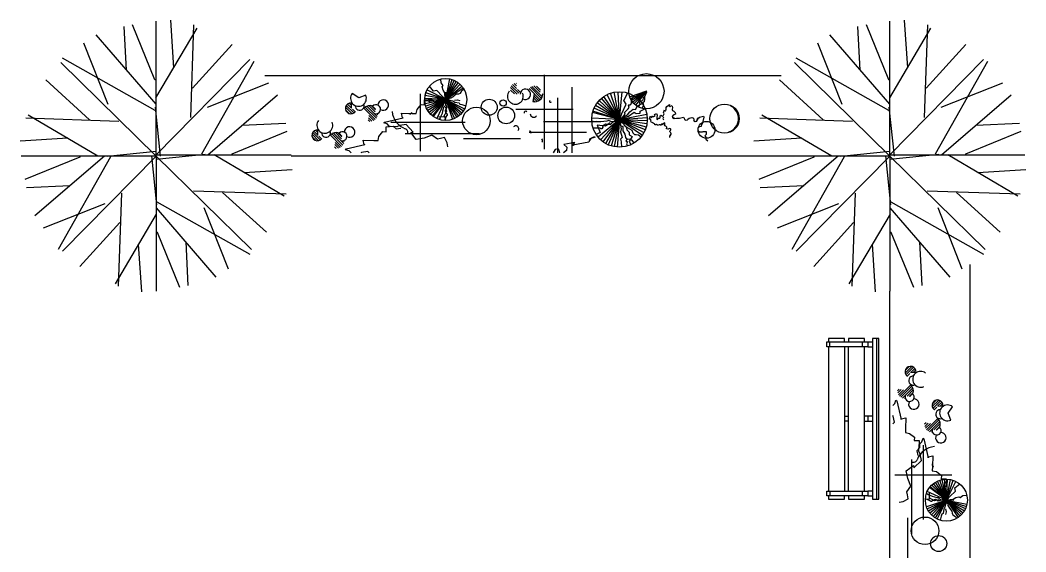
# Model space of a CAD drawing. Header units: millimetres. Extents: x 387 to 811, y 539 to 827.
# Drawn here: x 508.11 to 520.64, y 764.22 to 770.85 of the extents above; entities that cross this region are included whole.
import ezdxf

# ---------------------------------------------------------------- set-up
doc = ezdxf.new("R2010")
doc.units = ezdxf.units.MM
for name, color, linetype in [('LINHA FINA', 8, 'Continuous'), ('MOBILIARIO', 3, 'Continuous'), ('vegetação', 112, 'Continuous')]:
    doc.layers.add(name, color=color, linetype=linetype)

# ---------------------------------------------------------------- blocks, each defined once
blk = doc.blocks.new('T2', base_point=(179.76, 122.92))
for p, q in [((179.76, 122.92), (179.76, 182.32)), ((187.6, 161.67), (186.23, 182.74)), ((166.66, 160.66), (165.76, 179.9)), ((179.27, 156.4), (169.42, 180.59)), ((179.68, 148.48), (197.76, 179.21)), ((158.72, 145.53), (148.04, 172.54)), ((179.77, 145.68), (153.43, 176.25)), ((137.87, 164.08), (179.76, 122.92)), ((179.38, 143.01), (138.6, 166.06)), ((150.5, 138.92), (131.2, 156.4)), ((179.76, 156.27), (179.27, 156.4)), ((181.73, 122.9), (179.52, 144.47)), ((163.39, 138.18), (122.51, 139.57))]:
    blk.add_line(p, q)
blk = doc.blocks.new('AHUA1PL2')
for p, q in [((-0.014, 0.948), (-0.293, 1.634)), ((0, 0), (0, 1.683)), ((0.222, 1.098), (0.183, 1.695)), ((0, 0.645), (-0.746, 1.511)), ((-0.371, 1.069), (-0.397, 1.614)), ((-0.002, 0.724), (0.51, 1.595)), ((-0.596, 0.641), (-0.899, 1.406)), ((-1.187, 1.166), (0, 0)), ((-0.011, 0.569), (-1.166, 1.222)), ((-0.829, 0.453), (-1.376, 0.948)), ((0, 0.945), (-0.014, 0.948)), ((0.056, -0.001), (-0.007, 0.61)), ((-0.464, 0.432), (-1.622, 0.472))]:
    blk.add_line(p, q)
at = {"xscale": 0.02833333322, "yscale": 0.02833333322, "zscale": 0.02833333322}
for p, rotation in [((0, 0.015), 269.9999999999999), ((0, 0), 89.99999999999999), ((0, 0), 180)]:
    blk.add_blockref('T2', p, dxfattribs=dict(at, rotation=rotation))
blk = doc.blocks.new('*X49')
at = {"color": 0}
for p, q in [((50.046, 9.5), (50.248, 9.702)), ((50.07, 9.479), (50.269, 9.678)), ((50.099, 9.463), (50.285, 9.649)), ((50.121, 9.71), (50.15, 9.739)), ((50.127, 9.671), (50.19, 9.734)), ((50.133, 9.632), (50.222, 9.721)), ((50.28, 9.599), (50.294, 9.613)), ((49.714, 9.482), (49.831, 9.6)), ((49.715, 9.528), (49.785, 9.599)), ((49.727, 9.45), (49.863, 9.586)), ((49.748, 9.426), (49.819, 9.498)), ((49.776, 9.41), (49.82, 9.454)), ((49.838, 9.516), (49.887, 9.565)), ((50.135, 9.454), (50.248, 9.567)), ((50.182, 9.456), (50.254, 9.528)), ((49.816, 9.404), (49.821, 9.41))]:
    blk.add_line(p, q, dxfattribs=at)
blk = doc.blocks.new('banco de praça')
at = {"layer": 'MOBILIARIO'}
for p, q in [((1036.547, 73.737), (1036.547, 73.817)), ((1036.547, 73.817), (1038.547, 73.817)), ((1038.547, 73.817), (1038.547, 73.737)), ((1038.547, 73.787), (1036.547, 73.787)), ((1038.547, 73.737), (1036.547, 73.737)), ((1036.587, 73.677), (1036.587, 73.734)), ((1036.647, 73.734), (1036.647, 73.677)), ((1037.52, 73.639), (1037.52, 73.734)), ((1037.58, 73.734), (1037.58, 73.637)), ((1038.447, 73.677), (1038.447, 73.734)), ((1038.507, 73.677), (1038.507, 73.734)), ((1036.547, 73.437), (1036.547, 73.637)), ((1036.547, 73.637), (1036.585, 73.637)), ((1036.647, 73.677), (1036.587, 73.677)), ((1036.587, 73.674), (1036.587, 73.167)), ((1036.647, 73.607), (1036.587, 73.607)), ((1036.647, 73.167), (1036.647, 73.674)), ((1036.65, 73.637), (1038.447, 73.637)), ((1037.58, 73.677), (1037.52, 73.677)), ((1038.507, 73.677), (1038.447, 73.677)), ((1038.447, 73.674), (1038.447, 73.167)), ((1038.507, 73.607), (1038.447, 73.607)), ((1038.507, 73.167), (1038.507, 73.674)), ((1038.51, 73.637), (1038.547, 73.637)), ((1038.547, 73.637), (1038.547, 73.437)), ((1036.585, 73.437), (1036.547, 73.437)), ((1036.65, 73.437), (1038.447, 73.437)), ((1037.52, 73.434), (1037.52, 73.389)), ((1037.58, 73.387), (1037.58, 73.437)), ((1038.547, 73.437), (1038.51, 73.437)), ((1036.547, 73.187), (1036.547, 73.387)), ((1036.547, 73.387), (1036.585, 73.387)), ((1038.447, 73.387), (1036.65, 73.387)), ((1038.51, 73.387), (1038.547, 73.387)), ((1038.547, 73.387), (1038.547, 73.187)), ((1036.585, 73.187), (1036.547, 73.187)), ((1036.647, 73.207), (1036.587, 73.207)), ((1038.445, 73.187), (1036.65, 73.187)), ((1038.447, 73.207), (1038.507, 73.207)), ((1038.547, 73.187), (1038.51, 73.187)), ((1036.587, 73.167), (1036.647, 73.167)), ((1038.447, 73.167), (1038.507, 73.167))]:
    blk.add_line(p, q, dxfattribs=at)

msp = doc.modelspace()

# ---------------------------------------------------------------- linework, layer by layer
at = {"layer": 'LINHA FINA'}
for p, q in [((517.593, 770.16, 54), (511.158, 770.16, 54)), ((517.264, 769.16, 54), (511.487, 769.16, 54)), ((519.947, 754.753, 54), (519.947, 767.807, 54)), ((518.947, 755.083, 54), (518.947, 767.477, 54))]:
    msp.add_line(p, q, dxfattribs=at)
at = {"layer": 'vegetação'}
for p, q in [((514.644, 769.246, -17.14), (514.644, 770.171, -17.14)), ((513.413, 769.864, -17.14), (513.463, 770.121, -17.14)), ((513.413, 769.864, -17.14), (513.492, 770.113, -17.14)), ((513.413, 769.864, -17.14), (513.519, 770.103, -17.14)), ((513.413, 769.864, -17.14), (513.545, 770.089, -17.14)), ((513.413, 769.864, -17.14), (513.57, 770.073, -17.14)), ((513.413, 769.864, -17.14), (513.592, 770.054, -17.14)), ((512.33, 769.887, -17.14), (512.249, 769.941, -17.14)), ((512.417, 769.918, -17.14), (512.33, 769.887, -17.14)), ((513.1, 769.221, -17.14), (513.1, 769.934, -17.14)), ((513.413, 769.864, -17.14), (513.165, 769.95, -17.14)), ((513.413, 769.864, -17.14), (513.18, 769.984, -17.14)), ((513.411, 769.867, -17.14), (513.414, 769.956, -17.14)), ((513.413, 769.864, -17.14), (513.612, 770.033, -17.14)), ((513.413, 769.864, -17.14), (513.63, 770.009, -17.14)), ((514.515, 769.936, -17.14), (514.5, 769.84, -17.14)), ((514.988, 769.199, -17.14), (514.988, 770.017, -17.14)), ((515.578, 769.616, -17.14), (515.423, 769.926, -17.14)), ((515.578, 769.616, -17.14), (515.467, 769.944, -17.14)), ((515.578, 769.616, -17.14), (515.514, 769.956, -17.14)), ((515.578, 769.616, -17.14), (515.562, 769.962, -17.14)), ((515.578, 769.616, -17.14), (515.61, 769.961, -17.14)), ((515.914, 769.968, -17.14), (515.71, 769.897, -17.14)), ((515.914, 769.968, -17.14), (515.717, 769.872, -17.14)), ((515.914, 769.968, -17.14), (515.729, 769.851, -17.14)), ((515.914, 769.968, -17.14), (515.743, 769.831, -17.14)), ((515.914, 769.968, -17.14), (515.759, 769.812, -17.14)), ((515.914, 769.968, -17.14), (515.778, 769.796, -17.14)), ((512.239, 769.755, -17.14), (512.24, 769.822, -17.14)), ((513.413, 769.864, -17.14), (513.151, 769.879, -17.14)), ((513.413, 769.864, -17.14), (513.152, 769.842, -17.14)), ((513.413, 769.864, -17.14), (513.156, 769.915, -17.14)), ((513.413, 769.864, -17.14), (513.157, 769.81, -17.14)), ((513.413, 769.864, -17.14), (513.164, 769.781, -17.14)), ((513.413, 769.864, -17.14), (513.175, 769.754, -17.14)), ((513.413, 769.864, -17.14), (513.189, 769.728, -17.14)), ((513.413, 769.864, -17.14), (513.205, 769.704, -17.14)), ((513.413, 769.864, -17.14), (513.225, 769.682, -17.14)), ((513.413, 769.864, -17.14), (513.246, 769.662, -17.14)), ((513.413, 769.864, -17.14), (513.258, 769.653, -17.14)), ((513.413, 769.853, -17.14), (513.428, 769.869, -17.14)), ((513.413, 769.864, -17.14), (513.574, 769.658, -17.14)), ((513.413, 769.864, -17.14), (513.596, 769.677, -17.14)), ((513.413, 769.864, -17.14), (513.647, 769.748, -17.14)), ((513.413, 769.864, -17.14), (513.633, 769.723, -17.14)), ((513.413, 769.864, -17.14), (513.616, 769.699, -17.14)), ((513.413, 769.864, -17.14), (513.55, 769.641, -17.14)), ((513.413, 769.864, -17.14), (513.524, 769.627, -17.14)), ((513.413, 769.864, -17.14), (513.497, 769.616, -17.14)), ((513.428, 769.869, -17.14), (513.465, 769.855, -17.14)), ((513.523, 769.855, -17.14), (513.56, 769.861, -17.14)), ((513.56, 769.861, -17.14), (513.591, 769.853, -17.14)), ((514.81, 769.199, -17.14), (514.81, 769.887, -17.14)), ((515.578, 769.616, -17.14), (515.301, 769.824, -17.14)), ((515.578, 769.616, -17.14), (515.326, 769.854, -17.14)), ((515.578, 769.616, -17.14), (515.354, 769.88, -17.14)), ((515.578, 769.616, -17.14), (515.385, 769.904, -17.14)), ((515.834, 769.811, -17.14), (515.817, 769.771, -17.14)), ((515.846, 769.845, -17.14), (515.823, 769.822, -17.14)), ((515.823, 769.822, -17.14), (515.834, 769.811, -17.14)), ((515.864, 769.849, -17.14), (515.846, 769.845, -17.14)), ((515.877, 769.9, -17.14), (515.864, 769.849, -17.14)), ((512.503, 769.78, -17.14), (512.54, 769.743, -17.14)), ((513.423, 769.717, -17.14), (513.384, 769.649, -17.14)), ((513.411, 769.771, -17.14), (513.423, 769.717, -17.14)), ((514.287, 769.744, -17.14), (515, 769.744, -17.14)), ((515.578, 769.616, -17.14), (515.243, 769.702, -17.14)), ((515.578, 769.616, -17.14), (515.248, 769.721, -17.14)), ((515.578, 769.616, -17.14), (515.262, 769.757, -17.14)), ((515.578, 769.616, -17.14), (515.28, 769.792, -17.14)), ((515.578, 769.616, -17.14), (515.917, 769.68, -17.14)), ((515.692, 769.659, -17.14), (515.76, 769.706, -17.14)), ((515.76, 769.706, -17.14), (515.785, 769.692, -17.14)), ((515.785, 769.692, -17.14), (515.837, 769.696, -17.14)), ((515.835, 769.72, -17.14), (515.896, 769.75, -17.14)), ((515.837, 769.696, -17.14), (515.835, 769.72, -17.14)), ((513.656, 769.578, -17.14), (512.73, 769.578, -17.14)), ((513.326, 769.649, -17.14), (513.402, 769.651, -17.14)), ((513.402, 769.651, -17.14), (513.407, 769.607, -17.14)), ((514.632, 769.59, -17.14), (515.345, 769.59, -17.14)), ((515.402, 769.531, -17.14), (515.3, 769.546, -17.14)), ((515.3, 769.546, -17.14), (515.339, 769.454, -17.14)), ((515.578, 769.616, -17.14), (515.318, 769.401, -17.14)), ((515.578, 769.616, -17.14), (515.342, 769.363, -17.14)), ((515.578, 769.616, -17.14), (515.372, 769.339, -17.14)), ((515.463, 769.573, -17.14), (515.402, 769.531, -17.14)), ((515.578, 769.616, -17.14), (515.404, 769.317, -17.14)), ((515.578, 769.616, -17.14), (515.439, 769.3, -17.14)), ((515.578, 769.616, -17.14), (515.475, 769.286, -17.14)), ((515.578, 769.616, -17.14), (515.513, 769.277, -17.14)), ((515.578, 769.616, -17.14), (515.551, 769.272, -17.14)), ((515.578, 769.616, -17.14), (515.922, 769.642, -17.14)), ((515.578, 769.616, -17.14), (515.899, 769.49, -17.14)), ((515.578, 769.616, -17.14), (515.883, 769.454, -17.14)), ((515.578, 769.616, -17.14), (515.863, 769.421, -17.14)), ((515.578, 769.616, -17.14), (515.923, 769.603, -17.14)), ((515.578, 769.616, -17.14), (515.919, 769.564, -17.14)), ((515.578, 769.616, -17.14), (515.911, 769.526, -17.14)), ((515.581, 769.62, -17.14), (515.692, 769.659, -17.14)), ((511.82, 769.418, -17.14), (511.821, 769.486, -17.14)), ((512.084, 769.444, -17.14), (512.121, 769.407, -17.14)), ((513.834, 769.435, -17.14), (512.908, 769.435, -17.14)), ((514.453, 769.459, -17.14), (515.166, 769.459, -17.14)), ((515.339, 769.454, -17.14), (515.289, 769.427, -17.14)), ((515.593, 769.539, -17.14), (515.62, 769.528, -17.14)), ((515.62, 769.528, -17.14), (515.62, 769.476, -17.14)), ((515.62, 769.476, -17.14), (515.647, 769.434, -17.14)), ((515.647, 769.434, -17.14), (515.652, 769.392, -17.14)), ((515.66, 769.526, -17.14), (515.671, 769.485, -17.14)), ((515.671, 769.485, -17.14), (515.699, 769.456, -17.14)), ((515.699, 769.456, -17.14), (515.701, 769.426, -17.14)), ((515.701, 769.426, -17.14), (515.737, 769.402, -17.14)), ((513.633, 769.38, -17.14), (514.346, 769.38, -17.14)), ((515.652, 769.392, -17.14), (515.663, 769.379, -17.14)), ((515.663, 769.379, -17.14), (515.677, 769.375, -17.14)), ((515.677, 769.375, -17.14), (515.705, 769.371, -17.14)), ((515.737, 769.402, -17.14), (515.701, 769.342, -17.14)), ((515.701, 769.342, -17.14), (515.721, 769.302, -17.14)), ((515.705, 769.371, -17.14), (515.733, 769.358, -17.14)), ((515.733, 769.358, -17.14), (515.756, 769.32, -17.14)), ((519.205, 766.463, -17.14), (519.273, 766.462, -17.14)), ((519.231, 766.198, -17.14), (519.194, 766.162, -17.14)), ((519.542, 766.044, -17.14), (519.609, 766.043, -17.14)), ((519.674, 765.953, -17.14), (519.728, 766.034, -17.14)), ((519.705, 765.866, -17.14), (519.674, 765.953, -17.14)), ((519.567, 765.78, -17.14), (519.53, 765.743, -17.14)), ((519.365, 764.627, -17.14), (519.365, 765.553, -17.14)), ((519.222, 764.449, -17.14), (519.222, 765.375, -17.14)), ((519.008, 765.183, -17.14), (519.721, 765.183, -17.14)), ((519.651, 764.87, -17.14), (519.449, 765.037, -17.14)), ((519.651, 764.87, -17.14), (519.469, 765.058, -17.14)), ((519.651, 764.87, -17.14), (519.491, 765.077, -17.14)), ((519.651, 764.87, -17.14), (519.515, 765.094, -17.14)), ((519.651, 764.87, -17.14), (519.541, 765.108, -17.14)), ((519.651, 764.87, -17.14), (519.568, 765.119, -17.14)), ((519.651, 764.87, -17.14), (519.597, 765.126, -17.14)), ((519.651, 764.87, -17.14), (519.629, 765.131, -17.14)), ((519.651, 764.87, -17.14), (519.666, 765.132, -17.14)), ((519.651, 764.87, -17.14), (519.702, 765.127, -17.14)), ((519.651, 764.87, -17.14), (519.737, 765.118, -17.14)), ((519.651, 764.87, -17.14), (519.771, 765.103, -17.14)), ((519.436, 764.957, -17.14), (519.438, 764.881, -17.14)), ((519.651, 764.87, -17.14), (519.44, 765.025, -17.14)), ((519.438, 764.881, -17.14), (519.394, 764.876, -17.14)), ((519.651, 764.87, -17.14), (519.403, 764.786, -17.14)), ((519.651, 764.87, -17.14), (519.414, 764.759, -17.14)), ((519.651, 764.87, -17.14), (519.428, 764.733, -17.14)), ((519.504, 764.86, -17.14), (519.436, 764.899, -17.14)), ((519.651, 764.87, -17.14), (519.445, 764.709, -17.14)), ((519.651, 764.87, -17.14), (519.464, 764.687, -17.14)), ((519.651, 764.87, -17.14), (519.486, 764.667, -17.14)), ((519.558, 764.872, -17.14), (519.504, 764.86, -17.14)), ((519.651, 764.87, -17.14), (519.51, 764.65, -17.14)), ((519.651, 764.87, -17.14), (519.535, 764.636, -17.14)), ((519.64, 764.87, -17.14), (519.656, 764.855, -17.14)), ((519.656, 764.855, -17.14), (519.641, 764.818, -17.14)), ((519.651, 764.87, -17.14), (519.86, 764.713, -17.14)), ((519.651, 764.87, -17.14), (519.841, 764.691, -17.14)), ((519.651, 764.87, -17.14), (519.82, 764.671, -17.14)), ((519.651, 764.87, -17.14), (519.796, 764.653, -17.14)), ((519.651, 764.87, -17.14), (519.908, 764.82, -17.14)), ((519.651, 764.87, -17.14), (519.9, 764.791, -17.14)), ((519.651, 764.87, -17.14), (519.89, 764.764, -17.14)), ((519.651, 764.87, -17.14), (519.876, 764.738, -17.14)), ((519.654, 764.872, -17.14), (519.743, 764.869, -17.14)), ((519.648, 764.723, -17.14), (519.64, 764.692, -17.14)), ((519.641, 764.76, -17.14), (519.648, 764.723, -17.14)), ((519.167, 764.65, -17.14), (519.167, 763.937, -17.14))]:
    msp.add_line(p, q, dxfattribs=at)
at = {"layer": 'vegetação', "elevation": -17.14}
for points in [[(513.408, 769.875), (513.401, 769.949), (513.382, 769.981), (513.371, 770.021), (513.381, 770.038), (513.357, 770.071), (513.351, 770.118)], [(513.407, 769.873), (513.369, 769.906), (513.303, 769.976), (513.262, 769.97), (513.211, 770.031)], [(513.422, 769.865), (513.452, 769.871), (513.461, 769.886), (513.48, 769.884), (513.512, 769.904), (513.549, 769.934), (513.577, 769.936), (513.597, 769.943), (513.605, 769.958), (513.616, 769.977), (513.641, 769.992)], [(515.586, 769.627), (515.608, 769.69), (515.661, 769.805), (515.634, 769.853), (515.683, 769.946)], [(515.913, 769.958), (515.889, 769.9), (515.892, 769.869), (515.885, 769.835), (515.87, 769.826), (515.876, 769.793), (515.862, 769.755)], [(513.439, 769.275), (513.43, 769.324), (513.398, 769.389), (513.349, 769.38), (513.309, 769.372), (513.24, 769.42), (513.145, 769.382), (513.047, 769.364), (512.98, 769.453), (513.009, 769.458), (512.92, 769.553), (512.842, 769.539), (512.804, 769.522), (512.722, 769.527), (512.71, 769.534), (512.685, 769.56), (512.642, 769.573), (512.65, 769.584), (512.884, 769.638), (512.874, 769.636), (512.863, 769.695), (512.996, 769.69), (513.047, 769.689), (513.057, 769.742), (513.107, 769.802), (513.148, 769.799), (513.147, 769.86), (513.237, 769.867), (513.274, 769.833), (513.333, 769.844)], [(513.412, 769.86), (513.304, 769.626)], [(513.413, 769.841), (513.416, 769.822), (513.41, 769.795), (513.406, 769.786), (513.386, 769.767), (513.383, 769.748), (513.374, 769.719), (513.369, 769.692), (513.356, 769.664), (513.351, 769.658), (513.346, 769.636), (513.33, 769.616)], [(513.414, 769.862), (513.405, 769.824), (513.428, 769.763), (513.407, 769.729), (513.412, 769.693), (513.423, 769.691), (513.432, 769.677), (513.43, 769.666), (513.422, 769.663), (513.397, 769.603)], [(513.413, 769.864), (513.503, 769.847), (513.526, 769.831), (513.581, 769.824), (513.589, 769.806), (513.614, 769.801), (513.662, 769.786)], [(515.589, 769.628), (515.677, 769.672), (515.706, 769.712), (515.75, 769.745), (515.776, 769.74), (515.804, 769.786), (515.859, 769.817)], [(515.615, 769.641), (515.65, 769.683), (515.64, 769.702), (515.658, 769.721), (515.687, 769.748), (515.697, 769.763), (515.691, 769.796), (515.696, 769.8), (515.712, 769.799), (515.721, 769.801), (515.729, 769.824), (515.729, 769.855), (515.755, 769.913)], [(516.205, 769.391), (516.204, 769.394), (516.204, 769.395), (516.204, 769.4), (516.204, 769.403), (516.204, 769.406), (516.207, 769.408), (516.208, 769.413), (516.212, 769.417), (516.215, 769.421), (516.218, 769.425), (516.221, 769.432), (516.224, 769.436), (516.224, 769.441), (516.216, 769.449), (516.216, 769.451), (516.213, 769.452), (516.208, 769.458), (516.207, 769.465), (516.207, 769.471), (516.212, 769.477), (516.218, 769.49), (516.218, 769.495), (516.213, 769.501), (516.201, 769.503), (516.185, 769.496), (516.182, 769.496), (516.166, 769.501), (516.166, 769.507), (516.167, 769.514), (516.169, 769.518), (516.166, 769.526), (516.156, 769.531), (516.144, 769.537), (516.141, 769.547), (516.142, 769.553), (516.145, 769.561), (516.145, 769.572), (516.122, 769.567), (516.112, 769.55), (516.112, 769.55), (516.111, 769.55), (516.109, 769.558), (516.106, 769.558), (516.106, 769.558), (516.103, 769.558), (516.098, 769.555), (516.098, 769.553), (516.096, 769.545), (516.095, 769.544), (516.092, 769.544), (516.089, 769.544), (516.084, 769.547), (516.082, 769.55), (516.074, 769.551), (516.054, 769.54), (516.054, 769.54), (516.057, 769.544), (516.04, 769.555), (516.036, 769.553), (516.03, 769.55), (516.018, 769.548), (516.019, 769.55), (516.019, 769.556), (516.014, 769.561), (516.005, 769.566), (516.003, 769.564), (516.002, 769.569), (515.984, 769.58), (515.967, 769.588), (515.973, 769.594), (515.969, 769.603), (515.967, 769.61), (515.964, 769.616), (515.959, 769.618), (515.956, 769.619), (515.948, 769.619), (515.95, 769.624), (515.953, 769.626), (515.956, 769.63), (515.959, 769.635), (515.958, 769.641), (515.958, 769.648), (515.965, 769.651), (515.972, 769.646), (515.975, 769.643), (515.98, 769.638), (515.983, 769.64), (515.98, 769.644), (515.991, 769.657), (515.992, 769.657), (515.999, 769.652), (516.005, 769.652), (516.024, 769.66), (516.016, 769.678), (516.041, 769.692), (516.046, 769.67), (516.044, 769.64), (516.044, 769.618), (516.051, 769.613), (516.054, 769.615), (516.059, 769.629), (516.063, 769.63), (516.076, 769.63), (516.079, 769.63), (516.084, 769.643), (516.084, 769.648), (516.087, 769.66), (516.096, 769.67), (516.103, 769.665), (516.115, 769.659), (516.119, 769.654), (516.131, 769.678), (516.136, 769.687), (516.13, 769.695), (516.125, 769.703), (516.141, 769.734), (516.142, 769.723), (516.15, 769.722), (516.156, 769.73), (516.161, 769.737), (516.158, 769.745), (516.16, 769.766), (516.167, 769.778), (516.202, 769.804), (516.199, 769.786), (516.21, 769.775), (516.219, 769.789), (516.234, 769.782), (516.237, 769.763), (516.234, 769.739), (516.238, 769.728), (516.254, 769.719), (516.273, 769.701), (516.278, 769.681), (516.257, 769.674), (516.248, 769.671), (516.234, 769.651), (516.243, 769.635), (516.259, 769.629), (516.287, 769.632), (516.327, 769.632), (516.374, 769.644), (516.38, 769.635), (516.384, 769.63), (516.388, 769.615), (516.406, 769.608), (516.425, 769.613), (516.431, 769.619), (516.447, 769.633), (516.478, 769.64), (516.492, 769.637), (516.5, 769.63), (516.503, 769.613), (516.503, 769.6), (516.514, 769.591), (516.54, 769.596), (516.548, 769.607), (516.562, 769.632), (516.576, 769.644), (516.626, 769.657), (516.63, 769.646), (516.614, 769.575), (516.601, 769.555), (516.595, 769.528), (516.576, 769.522), (516.559, 769.517), (516.554, 769.504), (516.554, 769.477), (516.566, 769.462), (516.601, 769.46), (516.615, 769.466), (516.658, 769.465), (516.66, 769.447), (516.658, 769.429), (516.642, 769.41), (516.653, 769.4), (516.656, 769.369), (516.678, 769.351)], [(515.573, 769.616), (515.232, 769.632)], [(515.55, 769.605), (515.528, 769.592), (515.492, 769.585), (515.479, 769.586), (515.445, 769.601), (515.421, 769.596), (515.382, 769.592), (515.346, 769.585), (515.305, 769.587), (515.295, 769.591), (515.265, 769.586), (515.233, 769.596)], [(515.576, 769.613), (515.525, 769.607), (515.461, 769.548), (515.41, 769.557), (515.368, 769.534), (515.371, 769.519), (515.358, 769.501), (515.344, 769.498), (515.336, 769.506), (515.25, 769.507)], [(515.578, 769.616), (515.601, 769.497), (515.592, 769.461), (515.612, 769.391), (515.593, 769.372), (515.6, 769.339), (515.605, 769.272)], [(515.584, 769.605), (515.606, 769.572), (515.628, 769.567), (515.636, 769.544), (515.675, 769.514), (515.731, 769.484), (515.746, 769.45), (515.766, 769.429), (515.788, 769.427), (515.816, 769.423), (515.847, 769.399)], [(516.262, 769.63), (516.24, 769.64)], [(512.234, 769.198), (512.209, 769.224), (512.166, 769.236), (512.174, 769.248), (512.407, 769.302), (512.397, 769.3), (512.386, 769.359), (512.519, 769.353), (512.57, 769.353), (512.581, 769.405), (512.63, 769.466), (512.672, 769.463), (512.67, 769.524), (512.76, 769.531), (512.797, 769.497), (512.856, 769.508)], [(516.207, 769.406), (516.204, 769.411), (516.208, 769.419), (516.213, 769.425), (516.221, 769.435), (516.223, 769.441)], [(515.274, 769.397), (515.207, 769.374), (515.195, 769.331), (514.999, 769.295), (515.023, 769.33), (514.885, 769.304), (514.922, 769.27), (514.919, 769.229), (514.879, 769.199)], [(515.684, 769.374), (515.657, 769.349), (515.678, 769.335), (515.666, 769.314), (515.678, 769.286)], [(512.461, 769.199), (512.443, 769.217), (512.365, 769.202), (512.357, 769.199)], [(514.834, 769.199), (514.827, 769.232), (514.814, 769.25), (514.775, 769.243), (514.752, 769.198)], [(518.985, 766.049), (519.011, 766.074), (519.023, 766.117), (519.035, 766.109), (519.089, 765.876), (519.087, 765.885), (519.146, 765.897), (519.14, 765.763), (519.14, 765.713), (519.192, 765.702), (519.253, 765.653), (519.25, 765.611), (519.311, 765.613), (519.318, 765.523), (519.284, 765.486), (519.295, 765.427)], [(518.986, 765.822), (519.004, 765.84), (518.989, 765.918), (518.986, 765.926)], [(519.062, 764.843), (519.111, 764.853), (519.176, 764.885), (519.167, 764.934), (519.159, 764.973), (519.207, 765.043), (519.169, 765.138), (519.151, 765.236), (519.24, 765.303), (519.245, 765.274), (519.34, 765.363), (519.326, 765.441), (519.309, 765.479), (519.313, 765.561), (519.321, 765.573), (519.347, 765.598), (519.36, 765.641), (519.371, 765.633), (519.425, 765.399), (519.423, 765.409), (519.482, 765.42), (519.477, 765.287), (519.476, 765.236), (519.529, 765.225), (519.589, 765.176), (519.586, 765.135), (519.647, 765.136), (519.654, 765.046), (519.62, 765.009), (519.631, 764.95)], [(519.66, 764.876), (519.693, 764.914), (519.763, 764.98), (519.757, 765.021), (519.818, 765.072)], [(519.628, 764.87), (519.609, 764.867), (519.582, 764.872), (519.573, 764.877), (519.553, 764.897), (519.535, 764.9), (519.506, 764.908), (519.479, 764.914), (519.451, 764.926), (519.445, 764.932), (519.423, 764.937), (519.403, 764.953)], [(519.647, 764.871), (519.413, 764.979)], [(519.662, 764.875), (519.736, 764.882), (519.768, 764.901), (519.808, 764.912), (519.825, 764.902), (519.858, 764.926), (519.905, 764.932)], [(519.649, 764.868), (519.611, 764.878), (519.55, 764.855), (519.516, 764.876), (519.48, 764.871), (519.478, 764.86), (519.464, 764.851), (519.453, 764.853), (519.45, 764.861), (519.39, 764.886)], [(519.651, 764.87), (519.634, 764.78), (519.618, 764.757), (519.611, 764.702), (519.593, 764.694), (519.588, 764.669), (519.573, 764.621)], [(519.652, 764.861), (519.658, 764.831), (519.673, 764.822), (519.671, 764.803), (519.691, 764.771), (519.721, 764.734), (519.723, 764.706), (519.73, 764.686), (519.745, 764.678), (519.764, 764.667), (519.779, 764.642)]]:
    msp.add_lwpolyline(points, dxfattribs=at)
at = {"layer": 'vegetação'}
for centre, radius in [((515.914, 769.968, -17.14), 0.219), ((513.413, 769.864, -17.14), 0.262), ((515.578, 769.616, -17.14), 0.346), ((513.955, 769.768, -17.14), 0.1), ((514.128, 769.821, -17.14), 0.0399), ((516.888, 769.626, -17.14), 0.182), ((513.796, 769.598, -17.14), 0.172), ((514.167, 769.666, -17.14), 0.104), ((516.662, 769.487, -17.14), 0.105), ((519.651, 764.87, -17.14), 0.262), ((519.385, 764.487, -17.14), 0.172), ((519.555, 764.328, -17.14), 0.1)]:
    msp.add_circle(centre, radius, dxfattribs=at)
for centre, radius, start, end in [((512.326, 769.879, -17.14), 0.0989, 141.3081, 23.4124), ((514.281, 769.905, -17.14), 0.0989, 141.3081, 23.4124), ((514.406, 769.93, -17.14), 0.0656, 240.8846, 177.2516), ((514.524, 769.936, -17.14), 0.0989, 256.3081, 0.7141), ((512.232, 769.754, -17.14), 0.0683, 83.8246, 325.9288), ((512.342, 769.787, -17.14), 0.0562, 178.3522, 23.4124), ((512.545, 769.743, -17.14), 0.0562, 256.3081, 138.4124), ((512.635, 769.795, -17.14), 0.0656, 239.1947, 181.3137), ((513.228, 769.885, -17.14), 0.0484, 210.7276, 288.1148), ((514.719, 769.843, -17.14), 0.0129, 134.5774, 328.1707), ((512.469, 769.69, -17.14), 0.0989, 68.5192, 138.4124), ((512.996, 769.734, -17.14), 0.25, 184.5197, 249.8962), ((512.969, 769.71, -17.14), 0.0243, 236.8818, 349.5656), ((514.409, 769.698, -17.14), 0.02, 44.2385, 191.4986), ((514.51, 769.687, -17.14), 0.044, 181.6069, 325.0328), ((516.259, 769.651, -17.14), 0.0214, 93.4323, 262.3221), ((516.888, 769.627, -17.14), 0.174, 287.4206, 63.301), ((511.907, 769.543, -17.14), 0.0989, 141.3081, 23.4124), ((516.151, 769.627, -17.14), 0.0308, 146.9917, 213.0083), ((516.523, 769.612, -17.14), 0.0226, 196.8032, 3.4305), ((516.569, 769.614, -17.14), 0.0235, 61.4699, 183.4305), ((511.814, 769.418, -17.14), 0.0683, 83.8246, 325.9288), ((511.923, 769.451, -17.14), 0.0562, 178.3522, 23.4124), ((512.05, 769.354, -17.14), 0.0989, 68.5192, 138.4124), ((512.127, 769.406, -17.14), 0.0562, 256.3081, 138.4124), ((512.216, 769.459, -17.14), 0.0656, 239.1947, 181.3137), ((512.893, 769.454, -17.14), 0.0486, 337.9775, 69.8962), ((514.288, 769.502, -17.14), 0.0353, 314.7835, 143.4563), ((514.461, 769.454, -17.14), 0.0167, 320.6407, 106.8038), ((516.593, 769.532, -17.14), 0.0712, 241.496, 284.6927), ((514.587, 769.352, -17.14), 0.0328, 321.5386, 38.4614), ((514.999, 769.309, -17.14), 0.0166, 252.5188, 120.9173), ((515.265, 769.328, -17.14), 0.0665, 80.4628, 158.0607), ((519.205, 766.469, -17.14), 0.0683, 353.8246, 235.9288), ((519.238, 766.36, -17.14), 0.0562, 88.3522, 293.4124), ((519.33, 766.376, -17.14), 0.0989, 51.3081, 293.4124), ((519.141, 766.233, -17.14), 0.0989, 338.5192, 48.4124), ((519.193, 766.156, -17.14), 0.0562, 166.3081, 48.4124), ((519.246, 766.067, -17.14), 0.0656, 149.1947, 91.3137), ((519.541, 766.05, -17.14), 0.0683, 353.8246, 235.9288), ((519.666, 765.957, -17.14), 0.0989, 51.3081, 293.4124), ((519.574, 765.941, -17.14), 0.0562, 88.3522, 293.4124), ((519.477, 765.814, -17.14), 0.0989, 338.5192, 48.4124), ((519.53, 765.738, -17.14), 0.0562, 166.3081, 48.4124), ((519.582, 765.648, -17.14), 0.0656, 149.1947, 91.3137), ((519.521, 765.287, -17.14), 0.25, 94.5197, 159.8962), ((519.241, 765.39, -17.14), 0.0486, 247.9775, 339.8962), ((519.497, 765.314, -17.14), 0.0243, 146.8818, 259.5656), ((519.672, 765.055, -17.14), 0.0484, 120.7276, 198.1148)]:
    msp.add_arc(centre, radius, start, end, dxfattribs=at)

# ---------------------------------------------------------------- block references
at = {"layer": 'MOBILIARIO', "xscale": -1, "rotation": 270}
msp.add_blockref('banco de praça', (444.994, -271.664, -88.28), dxfattribs=at)
at = {"layer": 'vegetação'}
for p in [(509.805, 769.16, 54), (518.947, 769.16, 54)]:
    msp.add_blockref('AHUA1PL2', p, dxfattribs=at)
at = {"layer": 'vegetação', "xscale": -0.6914459573085878, "yscale": 0.6914459573085878, "zscale": 0.691445957308602}
for p, rotation in [((479.847, 776.571, -17.14), 180), ((477.791, 776.325, -17.14), 180), ((477.373, 775.989, -17.14), 180), ((525.776, 800.91, -17.14), 90), ((526.112, 800.491, -17.14), 90)]:
    msp.add_blockref('*X49', p, dxfattribs=dict(at, rotation=rotation))

doc.saveas('drawing.dxf')
